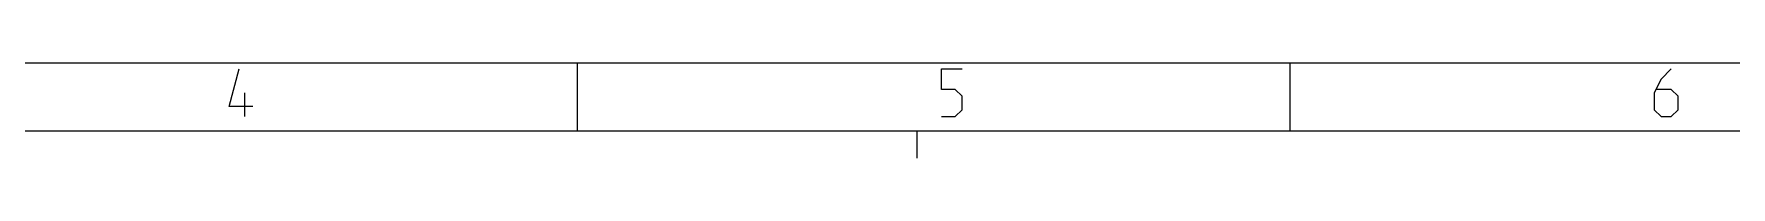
# Model space of a CAD drawing. Header units: millimetres. Extents: x 0 to 420, y 0 to 297.
# Drawn here: x 169.9 to 295, y 290 to 297 of the extents above; entities that cross this region are included whole.
import ezdxf

# ---------------------------------------------------------------- set-up
doc = ezdxf.new("R2010")
doc.units = ezdxf.units.MM
doc.header["$LTSCALE"] = 23.1
doc.layers.get('0').update_dxf_attribs({"linetype": 'CONTINUOUS'})

msp = doc.modelspace()

# ---------------------------------------------------------------- linework, layer by layer
at = {"color": 2}
for p, q in [((0, 297), (420, 297)), ((210, 292), (210, 297)), ((262.5, 292), (262.5, 297)), ((185.4853, 293.0553), (185.4853, 294.8053))]:
    msp.add_line(p, q, dxfattribs=at)
at = {"color": 7}
for p, q in [((25, 292), (415, 292)), ((235, 292), (235, 290))]:
    msp.add_line(p, q, dxfattribs=at)
at = {"color": 2}
for points in [[(186.0686, 293.8053), (184.3186, 293.8053), (185.0686, 296.5553)], [(236.8186, 293.0553), (237.8186, 293.0553), (238.3186, 293.5553), (238.3186, 294.5553), (237.8186, 295.0553), (236.8186, 295.0553), (236.8186, 296.5553), (238.3186, 296.5553)], [(290.5686, 296.5553), (289.8186, 295.8053), (289.3186, 294.8053), (289.3186, 293.5553), (289.8186, 293.0553), (290.5686, 293.0553), (291.0686, 293.5553), (291.0686, 294.5553), (290.5686, 295.0553), (289.4853, 295.0553)]]:
    msp.add_lwpolyline(points, dxfattribs=at)

doc.saveas('drawing.dxf')
